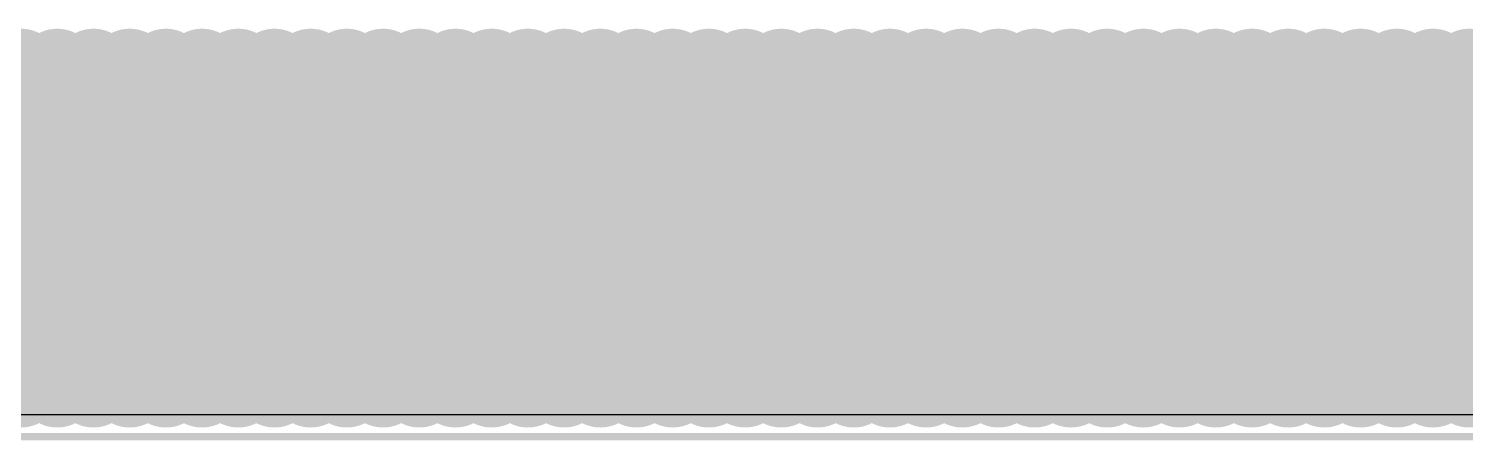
# Model space of a CAD drawing. Header units: millimetres. Extents: x 7.33 to 10.08, y 7.01 to 8.78.
# Drawn here: x 7.8349 to 8.2255, y 7.0099 to 7.1218 of the extents above; entities that cross this region are included whole.
import ezdxf

# ---------------------------------------------------------------- set-up
doc = ezdxf.new("R2010")
doc.units = ezdxf.units.MM
doc.header["$MEASUREMENT"] = 0
for name, color, linetype in [('BottomLayer', 5, 'Continuous'), ('BottomPaste', 16, 'Continuous'), ('BottomSolder', 6, 'Continuous'), ('KeepOutLayer', 6, 'Continuous'), ('MidLayer5', 130, 'Continuous'), ('MidLayer6', 216, 'Continuous'), ('TopLayer', 1, 'Continuous'), ('TopPaste', 8, 'Continuous'), ('TopSolder', 216, 'Continuous')]:
    doc.layers.add(name, color=color, linetype=linetype)

# ---------------------------------------------------------------- blocks, each defined once
blk = doc.blocks.new('DDR4_260P_4_0H_PLUG_4')
at = {"layer": 'BottomLayer', "const_width": 0.01378}
for points in [[(-0.87106, 0.05906), (-0.87106, -0.02756)], [(-0.85138, 0.05906), (-0.85138, -0.02756)], [(-0.83169, 0.05906), (-0.83169, -0.02756)], [(-0.81201, 0.05906), (-0.81201, -0.02756)], [(-0.79232, 0.05906), (-0.79232, -0.02756)], [(-0.77264, 0.05906), (-0.77264, -0.02756)], [(-0.75295, 0.05906), (-0.75295, -0.02756)], [(-0.73327, 0.05906), (-0.73327, -0.02756)], [(-0.71358, 0.05906), (-0.71358, -0.02756)], [(-0.6939, 0.05906), (-0.6939, -0.02756)], [(-0.67421, 0.05906), (-0.67421, -0.02756)], [(-0.65453, 0.05906), (-0.65453, -0.02756)], [(-0.63484, 0.05906), (-0.63484, -0.02756)], [(-0.61516, 0.05906), (-0.61516, -0.02756)], [(-0.59547, 0.05906), (-0.59547, -0.02756)], [(-0.57579, 0.05906), (-0.57579, -0.02756)], [(-0.5561, 0.05906), (-0.5561, -0.02756)], [(-0.53642, 0.05906), (-0.53642, -0.02756)], [(-0.51673, 0.05906), (-0.51673, -0.02756)], [(-0.49705, 0.05906), (-0.49705, -0.02756)], [(-0.47736, 0.05906), (-0.47736, -0.02756)]]:
    blk.add_lwpolyline(points, dxfattribs=at)
at = {"layer": 'BottomLayer', "const_width": 0.00689}
for points in [[(-0.87451, 0.05906, 1), (-0.86762, 0.05906, 1)], [(-0.85482, 0.05906, 1), (-0.84793, 0.05906, 1)], [(-0.83514, 0.05906, 1), (-0.82825, 0.05906, 1)], [(-0.81545, 0.05906, 1), (-0.80856, 0.05906, 1)], [(-0.79577, 0.05906, 1), (-0.78888, 0.05906, 1)], [(-0.77608, 0.05906, 1), (-0.76919, 0.05906, 1)], [(-0.7564, 0.05906, 1), (-0.74951, 0.05906, 1)], [(-0.73671, 0.05906, 1), (-0.72982, 0.05906, 1)], [(-0.71703, 0.05906, 1), (-0.71014, 0.05906, 1)], [(-0.69734, 0.05906, 1), (-0.69045, 0.05906, 1)], [(-0.67766, 0.05906, 1), (-0.67077, 0.05906, 1)], [(-0.65797, 0.05906, 1), (-0.65108, 0.05906, 1)], [(-0.63829, 0.05906, 1), (-0.6314, 0.05906, 1)], [(-0.6186, 0.05906, 1), (-0.61171, 0.05906, 1)], [(-0.59892, 0.05906, 1), (-0.59203, 0.05906, 1)], [(-0.57923, 0.05906, 1), (-0.57234, 0.05906, 1)], [(-0.55955, 0.05906, 1), (-0.55266, 0.05906, 1)], [(-0.53986, 0.05906, 1), (-0.53297, 0.05906, 1)], [(-0.52018, 0.05906, 1), (-0.51329, 0.05906, 1)], [(-0.50049, 0.05906, 1), (-0.4936, 0.05906, 1)], [(-0.48081, 0.05906, 1), (-0.47392, 0.05906, 1)], [(-0.87451, -0.02756, 1), (-0.86762, -0.02756, 1)], [(-0.85482, -0.02756, 1), (-0.84793, -0.02756, 1)], [(-0.83514, -0.02756, 1), (-0.82825, -0.02756, 1)], [(-0.81545, -0.02756, 1), (-0.80856, -0.02756, 1)], [(-0.79577, -0.02756, 1), (-0.78888, -0.02756, 1)], [(-0.77608, -0.02756, 1), (-0.76919, -0.02756, 1)], [(-0.7564, -0.02756, 1), (-0.74951, -0.02756, 1)], [(-0.73671, -0.02756, 1), (-0.72982, -0.02756, 1)], [(-0.71703, -0.02756, 1), (-0.71014, -0.02756, 1)], [(-0.69734, -0.02756, 1), (-0.69045, -0.02756, 1)], [(-0.67766, -0.02756, 1), (-0.67077, -0.02756, 1)], [(-0.65797, -0.02756, 1), (-0.65108, -0.02756, 1)], [(-0.63829, -0.02756, 1), (-0.6314, -0.02756, 1)], [(-0.6186, -0.02756, 1), (-0.61171, -0.02756, 1)], [(-0.59892, -0.02756, 1), (-0.59203, -0.02756, 1)], [(-0.57923, -0.02756, 1), (-0.57234, -0.02756, 1)], [(-0.55955, -0.02756, 1), (-0.55266, -0.02756, 1)], [(-0.53986, -0.02756, 1), (-0.53297, -0.02756, 1)], [(-0.52018, -0.02756, 1), (-0.51329, -0.02756, 1)], [(-0.50049, -0.02756, 1), (-0.4936, -0.02756, 1)], [(-0.48081, -0.02756, 1), (-0.47392, -0.02756, 1)]]:
    blk.add_lwpolyline(points, format="xyb", close=True, dxfattribs=at)
at = {"layer": 'BottomPaste', "const_width": 0.01378}
for points in [[(-0.87106, 0.05906), (-0.87106, -0.02756)], [(-0.85138, 0.05906), (-0.85138, -0.02756)], [(-0.83169, 0.05906), (-0.83169, -0.02756)], [(-0.81201, 0.05906), (-0.81201, -0.02756)], [(-0.79232, 0.05906), (-0.79232, -0.02756)], [(-0.77264, 0.05906), (-0.77264, -0.02756)], [(-0.75295, 0.05906), (-0.75295, -0.02756)], [(-0.73327, 0.05906), (-0.73327, -0.02756)], [(-0.71358, 0.05906), (-0.71358, -0.02756)], [(-0.6939, 0.05906), (-0.6939, -0.02756)], [(-0.67421, 0.05906), (-0.67421, -0.02756)], [(-0.65453, 0.05906), (-0.65453, -0.02756)], [(-0.63484, 0.05906), (-0.63484, -0.02756)], [(-0.61516, 0.05906), (-0.61516, -0.02756)], [(-0.59547, 0.05906), (-0.59547, -0.02756)], [(-0.57579, 0.05906), (-0.57579, -0.02756)], [(-0.5561, 0.05906), (-0.5561, -0.02756)], [(-0.53642, 0.05906), (-0.53642, -0.02756)], [(-0.51673, 0.05906), (-0.51673, -0.02756)], [(-0.49705, 0.05906), (-0.49705, -0.02756)], [(-0.47736, 0.05906), (-0.47736, -0.02756)]]:
    blk.add_lwpolyline(points, dxfattribs=at)
at = {"layer": 'BottomPaste', "const_width": 0.00689}
for points in [[(-0.87451, 0.05906, 1), (-0.86762, 0.05906, 1)], [(-0.85482, 0.05906, 1), (-0.84793, 0.05906, 1)], [(-0.83514, 0.05906, 1), (-0.82825, 0.05906, 1)], [(-0.81545, 0.05906, 1), (-0.80856, 0.05906, 1)], [(-0.79577, 0.05906, 1), (-0.78888, 0.05906, 1)], [(-0.77608, 0.05906, 1), (-0.76919, 0.05906, 1)], [(-0.7564, 0.05906, 1), (-0.74951, 0.05906, 1)], [(-0.73671, 0.05906, 1), (-0.72982, 0.05906, 1)], [(-0.71703, 0.05906, 1), (-0.71014, 0.05906, 1)], [(-0.69734, 0.05906, 1), (-0.69045, 0.05906, 1)], [(-0.67766, 0.05906, 1), (-0.67077, 0.05906, 1)], [(-0.65797, 0.05906, 1), (-0.65108, 0.05906, 1)], [(-0.63829, 0.05906, 1), (-0.6314, 0.05906, 1)], [(-0.6186, 0.05906, 1), (-0.61171, 0.05906, 1)], [(-0.59892, 0.05906, 1), (-0.59203, 0.05906, 1)], [(-0.57923, 0.05906, 1), (-0.57234, 0.05906, 1)], [(-0.55955, 0.05906, 1), (-0.55266, 0.05906, 1)], [(-0.53986, 0.05906, 1), (-0.53297, 0.05906, 1)], [(-0.52018, 0.05906, 1), (-0.51329, 0.05906, 1)], [(-0.50049, 0.05906, 1), (-0.4936, 0.05906, 1)], [(-0.48081, 0.05906, 1), (-0.47392, 0.05906, 1)], [(-0.87451, -0.02756, 1), (-0.86762, -0.02756, 1)], [(-0.85482, -0.02756, 1), (-0.84793, -0.02756, 1)], [(-0.83514, -0.02756, 1), (-0.82825, -0.02756, 1)], [(-0.81545, -0.02756, 1), (-0.80856, -0.02756, 1)], [(-0.79577, -0.02756, 1), (-0.78888, -0.02756, 1)], [(-0.77608, -0.02756, 1), (-0.76919, -0.02756, 1)], [(-0.7564, -0.02756, 1), (-0.74951, -0.02756, 1)], [(-0.73671, -0.02756, 1), (-0.72982, -0.02756, 1)], [(-0.71703, -0.02756, 1), (-0.71014, -0.02756, 1)], [(-0.69734, -0.02756, 1), (-0.69045, -0.02756, 1)], [(-0.67766, -0.02756, 1), (-0.67077, -0.02756, 1)], [(-0.65797, -0.02756, 1), (-0.65108, -0.02756, 1)], [(-0.63829, -0.02756, 1), (-0.6314, -0.02756, 1)], [(-0.6186, -0.02756, 1), (-0.61171, -0.02756, 1)], [(-0.59892, -0.02756, 1), (-0.59203, -0.02756, 1)], [(-0.57923, -0.02756, 1), (-0.57234, -0.02756, 1)], [(-0.55955, -0.02756, 1), (-0.55266, -0.02756, 1)], [(-0.53986, -0.02756, 1), (-0.53297, -0.02756, 1)], [(-0.52018, -0.02756, 1), (-0.51329, -0.02756, 1)], [(-0.50049, -0.02756, 1), (-0.4936, -0.02756, 1)], [(-0.48081, -0.02756, 1), (-0.47392, -0.02756, 1)]]:
    blk.add_lwpolyline(points, format="xyb", close=True, dxfattribs=at)
at = {"layer": 'BottomSolder', "const_width": 0.02178}
for points in [[(-0.87106, 0.05906), (-0.87106, -0.02756)], [(-0.85138, 0.05906), (-0.85138, -0.02756)], [(-0.83169, 0.05906), (-0.83169, -0.02756)], [(-0.81201, 0.05906), (-0.81201, -0.02756)], [(-0.79232, 0.05906), (-0.79232, -0.02756)], [(-0.77264, 0.05906), (-0.77264, -0.02756)], [(-0.75295, 0.05906), (-0.75295, -0.02756)], [(-0.73327, 0.05906), (-0.73327, -0.02756)], [(-0.71358, 0.05906), (-0.71358, -0.02756)], [(-0.6939, 0.05906), (-0.6939, -0.02756)], [(-0.67421, 0.05906), (-0.67421, -0.02756)], [(-0.65453, 0.05906), (-0.65453, -0.02756)], [(-0.63484, 0.05906), (-0.63484, -0.02756)], [(-0.61516, 0.05906), (-0.61516, -0.02756)], [(-0.59547, 0.05906), (-0.59547, -0.02756)], [(-0.57579, 0.05906), (-0.57579, -0.02756)], [(-0.5561, 0.05906), (-0.5561, -0.02756)], [(-0.53642, 0.05906), (-0.53642, -0.02756)], [(-0.51673, 0.05906), (-0.51673, -0.02756)], [(-0.49705, 0.05906), (-0.49705, -0.02756)], [(-0.47736, 0.05906), (-0.47736, -0.02756)]]:
    blk.add_lwpolyline(points, dxfattribs=at)
at = {"layer": 'BottomSolder', "const_width": 0.01089}
for points in [[(-0.87651, 0.05906, 1), (-0.86562, 0.05906, 1)], [(-0.85682, 0.05906, 1), (-0.84593, 0.05906, 1)], [(-0.83714, 0.05906, 1), (-0.82625, 0.05906, 1)], [(-0.81745, 0.05906, 1), (-0.80656, 0.05906, 1)], [(-0.79777, 0.05906, 1), (-0.78688, 0.05906, 1)], [(-0.77808, 0.05906, 1), (-0.76719, 0.05906, 1)], [(-0.7584, 0.05906, 1), (-0.74751, 0.05906, 1)], [(-0.73871, 0.05906, 1), (-0.72782, 0.05906, 1)], [(-0.71903, 0.05906, 1), (-0.70814, 0.05906, 1)], [(-0.69934, 0.05906, 1), (-0.68845, 0.05906, 1)], [(-0.67966, 0.05906, 1), (-0.66877, 0.05906, 1)], [(-0.65997, 0.05906, 1), (-0.64908, 0.05906, 1)], [(-0.64029, 0.05906, 1), (-0.6294, 0.05906, 1)], [(-0.6206, 0.05906, 1), (-0.60971, 0.05906, 1)], [(-0.60092, 0.05906, 1), (-0.59003, 0.05906, 1)], [(-0.58123, 0.05906, 1), (-0.57034, 0.05906, 1)], [(-0.56155, 0.05906, 1), (-0.55066, 0.05906, 1)], [(-0.54186, 0.05906, 1), (-0.53097, 0.05906, 1)], [(-0.52218, 0.05906, 1), (-0.51129, 0.05906, 1)], [(-0.50249, 0.05906, 1), (-0.4916, 0.05906, 1)], [(-0.48281, 0.05906, 1), (-0.47192, 0.05906, 1)], [(-0.87651, -0.02756, 1), (-0.86562, -0.02756, 1)], [(-0.85682, -0.02756, 1), (-0.84593, -0.02756, 1)], [(-0.83714, -0.02756, 1), (-0.82625, -0.02756, 1)], [(-0.81745, -0.02756, 1), (-0.80656, -0.02756, 1)], [(-0.79777, -0.02756, 1), (-0.78688, -0.02756, 1)], [(-0.77808, -0.02756, 1), (-0.76719, -0.02756, 1)], [(-0.7584, -0.02756, 1), (-0.74751, -0.02756, 1)], [(-0.73871, -0.02756, 1), (-0.72782, -0.02756, 1)], [(-0.71903, -0.02756, 1), (-0.70814, -0.02756, 1)], [(-0.69934, -0.02756, 1), (-0.68845, -0.02756, 1)], [(-0.67966, -0.02756, 1), (-0.66877, -0.02756, 1)], [(-0.65997, -0.02756, 1), (-0.64908, -0.02756, 1)], [(-0.64029, -0.02756, 1), (-0.6294, -0.02756, 1)], [(-0.6206, -0.02756, 1), (-0.60971, -0.02756, 1)], [(-0.60092, -0.02756, 1), (-0.59003, -0.02756, 1)], [(-0.58123, -0.02756, 1), (-0.57034, -0.02756, 1)], [(-0.56155, -0.02756, 1), (-0.55066, -0.02756, 1)], [(-0.54186, -0.02756, 1), (-0.53097, -0.02756, 1)], [(-0.52218, -0.02756, 1), (-0.51129, -0.02756, 1)], [(-0.50249, -0.02756, 1), (-0.4916, -0.02756, 1)], [(-0.48281, -0.02756, 1), (-0.47192, -0.02756, 1)]]:
    blk.add_lwpolyline(points, format="xyb", close=True, dxfattribs=at)
at = {"layer": 'KeepOutLayer', "const_width": 0.00197}
blk.add_lwpolyline([(-1.36296, -0.04093), (0.11655, -0.04093)], dxfattribs=at)
at = {"layer": 'TopLayer', "const_width": 0.01378}
for points in [[(-0.86122, 0.05906), (-0.86122, -0.02756)], [(-0.84154, 0.05906), (-0.84154, -0.02756)], [(-0.82185, 0.05906), (-0.82185, -0.02756)], [(-0.80217, 0.05906), (-0.80217, -0.02756)], [(-0.78248, 0.05906), (-0.78248, -0.02756)], [(-0.7628, 0.05906), (-0.7628, -0.02756)], [(-0.74311, 0.05906), (-0.74311, -0.02756)], [(-0.72343, 0.05906), (-0.72343, -0.02756)], [(-0.70374, 0.05906), (-0.70374, -0.02756)], [(-0.68406, 0.05906), (-0.68406, -0.02756)], [(-0.66437, 0.05906), (-0.66437, -0.02756)], [(-0.64468, 0.05906), (-0.64468, -0.02756)], [(-0.625, 0.05906), (-0.625, -0.02756)], [(-0.60531, 0.05906), (-0.60531, -0.02756)], [(-0.58563, 0.05906), (-0.58563, -0.02756)], [(-0.56594, 0.05906), (-0.56594, -0.02756)], [(-0.54626, 0.05906), (-0.54626, -0.02756)], [(-0.52657, 0.05906), (-0.52657, -0.02756)], [(-0.50689, 0.05906), (-0.50689, -0.02756)], [(-0.4872, 0.05906), (-0.4872, -0.02756)]]:
    blk.add_lwpolyline(points, dxfattribs=at)
at = {"layer": 'TopLayer', "const_width": 0.00689}
for points in [[(-0.86467, 0.05906, 1), (-0.85778, 0.05906, 1)], [(-0.84498, 0.05906, 1), (-0.83809, 0.05906, 1)], [(-0.8253, 0.05906, 1), (-0.81841, 0.05906, 1)], [(-0.80561, 0.05906, 1), (-0.79872, 0.05906, 1)], [(-0.78593, 0.05906, 1), (-0.77904, 0.05906, 1)], [(-0.76624, 0.05906, 1), (-0.75935, 0.05906, 1)], [(-0.74656, 0.05906, 1), (-0.73967, 0.05906, 1)], [(-0.72687, 0.05906, 1), (-0.71998, 0.05906, 1)], [(-0.70718, 0.05906, 1), (-0.7003, 0.05906, 1)], [(-0.6875, 0.05906, 1), (-0.68061, 0.05906, 1)], [(-0.66781, 0.05906, 1), (-0.66093, 0.05906, 1)], [(-0.64813, 0.05906, 1), (-0.64124, 0.05906, 1)], [(-0.62844, 0.05906, 1), (-0.62155, 0.05906, 1)], [(-0.60876, 0.05906, 1), (-0.60187, 0.05906, 1)], [(-0.58907, 0.05906, 1), (-0.58218, 0.05906, 1)], [(-0.56939, 0.05906, 1), (-0.5625, 0.05906, 1)], [(-0.5497, 0.05906, 1), (-0.54281, 0.05906, 1)], [(-0.53002, 0.05906, 1), (-0.52313, 0.05906, 1)], [(-0.51033, 0.05906, 1), (-0.50344, 0.05906, 1)], [(-0.49065, 0.05906, 1), (-0.48376, 0.05906, 1)], [(-0.86467, -0.02756, 1), (-0.85778, -0.02756, 1)], [(-0.84498, -0.02756, 1), (-0.83809, -0.02756, 1)], [(-0.8253, -0.02756, 1), (-0.81841, -0.02756, 1)], [(-0.80561, -0.02756, 1), (-0.79872, -0.02756, 1)], [(-0.78593, -0.02756, 1), (-0.77904, -0.02756, 1)], [(-0.76624, -0.02756, 1), (-0.75935, -0.02756, 1)], [(-0.74656, -0.02756, 1), (-0.73967, -0.02756, 1)], [(-0.72687, -0.02756, 1), (-0.71998, -0.02756, 1)], [(-0.70718, -0.02756, 1), (-0.7003, -0.02756, 1)], [(-0.6875, -0.02756, 1), (-0.68061, -0.02756, 1)], [(-0.66781, -0.02756, 1), (-0.66093, -0.02756, 1)], [(-0.64813, -0.02756, 1), (-0.64124, -0.02756, 1)], [(-0.62844, -0.02756, 1), (-0.62155, -0.02756, 1)], [(-0.60876, -0.02756, 1), (-0.60187, -0.02756, 1)], [(-0.58907, -0.02756, 1), (-0.58218, -0.02756, 1)], [(-0.56939, -0.02756, 1), (-0.5625, -0.02756, 1)], [(-0.5497, -0.02756, 1), (-0.54281, -0.02756, 1)], [(-0.53002, -0.02756, 1), (-0.52313, -0.02756, 1)], [(-0.51033, -0.02756, 1), (-0.50344, -0.02756, 1)], [(-0.49065, -0.02756, 1), (-0.48376, -0.02756, 1)]]:
    blk.add_lwpolyline(points, format="xyb", close=True, dxfattribs=at)
at = {"layer": 'TopPaste', "const_width": 0.01378}
for points in [[(-0.86122, 0.05906), (-0.86122, -0.02756)], [(-0.84154, 0.05906), (-0.84154, -0.02756)], [(-0.82185, 0.05906), (-0.82185, -0.02756)], [(-0.80217, 0.05906), (-0.80217, -0.02756)], [(-0.78248, 0.05906), (-0.78248, -0.02756)], [(-0.7628, 0.05906), (-0.7628, -0.02756)], [(-0.74311, 0.05906), (-0.74311, -0.02756)], [(-0.72343, 0.05906), (-0.72343, -0.02756)], [(-0.70374, 0.05906), (-0.70374, -0.02756)], [(-0.68406, 0.05906), (-0.68406, -0.02756)], [(-0.66437, 0.05906), (-0.66437, -0.02756)], [(-0.64468, 0.05906), (-0.64468, -0.02756)], [(-0.625, 0.05906), (-0.625, -0.02756)], [(-0.60531, 0.05906), (-0.60531, -0.02756)], [(-0.58563, 0.05906), (-0.58563, -0.02756)], [(-0.56594, 0.05906), (-0.56594, -0.02756)], [(-0.54626, 0.05906), (-0.54626, -0.02756)], [(-0.52657, 0.05906), (-0.52657, -0.02756)], [(-0.50689, 0.05906), (-0.50689, -0.02756)], [(-0.4872, 0.05906), (-0.4872, -0.02756)]]:
    blk.add_lwpolyline(points, dxfattribs=at)
at = {"layer": 'TopPaste', "const_width": 0.00689}
for points in [[(-0.86467, 0.05906, 1), (-0.85778, 0.05906, 1)], [(-0.84498, 0.05906, 1), (-0.83809, 0.05906, 1)], [(-0.8253, 0.05906, 1), (-0.81841, 0.05906, 1)], [(-0.80561, 0.05906, 1), (-0.79872, 0.05906, 1)], [(-0.78593, 0.05906, 1), (-0.77904, 0.05906, 1)], [(-0.76624, 0.05906, 1), (-0.75935, 0.05906, 1)], [(-0.74656, 0.05906, 1), (-0.73967, 0.05906, 1)], [(-0.72687, 0.05906, 1), (-0.71998, 0.05906, 1)], [(-0.70718, 0.05906, 1), (-0.7003, 0.05906, 1)], [(-0.6875, 0.05906, 1), (-0.68061, 0.05906, 1)], [(-0.66781, 0.05906, 1), (-0.66093, 0.05906, 1)], [(-0.64813, 0.05906, 1), (-0.64124, 0.05906, 1)], [(-0.62844, 0.05906, 1), (-0.62155, 0.05906, 1)], [(-0.60876, 0.05906, 1), (-0.60187, 0.05906, 1)], [(-0.58907, 0.05906, 1), (-0.58218, 0.05906, 1)], [(-0.56939, 0.05906, 1), (-0.5625, 0.05906, 1)], [(-0.5497, 0.05906, 1), (-0.54281, 0.05906, 1)], [(-0.53002, 0.05906, 1), (-0.52313, 0.05906, 1)], [(-0.51033, 0.05906, 1), (-0.50344, 0.05906, 1)], [(-0.49065, 0.05906, 1), (-0.48376, 0.05906, 1)], [(-0.86467, -0.02756, 1), (-0.85778, -0.02756, 1)], [(-0.84498, -0.02756, 1), (-0.83809, -0.02756, 1)], [(-0.8253, -0.02756, 1), (-0.81841, -0.02756, 1)], [(-0.80561, -0.02756, 1), (-0.79872, -0.02756, 1)], [(-0.78593, -0.02756, 1), (-0.77904, -0.02756, 1)], [(-0.76624, -0.02756, 1), (-0.75935, -0.02756, 1)], [(-0.74656, -0.02756, 1), (-0.73967, -0.02756, 1)], [(-0.72687, -0.02756, 1), (-0.71998, -0.02756, 1)], [(-0.70718, -0.02756, 1), (-0.7003, -0.02756, 1)], [(-0.6875, -0.02756, 1), (-0.68061, -0.02756, 1)], [(-0.66781, -0.02756, 1), (-0.66093, -0.02756, 1)], [(-0.64813, -0.02756, 1), (-0.64124, -0.02756, 1)], [(-0.62844, -0.02756, 1), (-0.62155, -0.02756, 1)], [(-0.60876, -0.02756, 1), (-0.60187, -0.02756, 1)], [(-0.58907, -0.02756, 1), (-0.58218, -0.02756, 1)], [(-0.56939, -0.02756, 1), (-0.5625, -0.02756, 1)], [(-0.5497, -0.02756, 1), (-0.54281, -0.02756, 1)], [(-0.53002, -0.02756, 1), (-0.52313, -0.02756, 1)], [(-0.51033, -0.02756, 1), (-0.50344, -0.02756, 1)], [(-0.49065, -0.02756, 1), (-0.48376, -0.02756, 1)]]:
    blk.add_lwpolyline(points, format="xyb", close=True, dxfattribs=at)
at = {"layer": 'TopSolder', "const_width": 0.02178}
for points in [[(-0.86122, 0.05906), (-0.86122, -0.02756)], [(-0.84154, 0.05906), (-0.84154, -0.02756)], [(-0.82185, 0.05906), (-0.82185, -0.02756)], [(-0.80217, 0.05906), (-0.80217, -0.02756)], [(-0.78248, 0.05906), (-0.78248, -0.02756)], [(-0.7628, 0.05906), (-0.7628, -0.02756)], [(-0.74311, 0.05906), (-0.74311, -0.02756)], [(-0.72343, 0.05906), (-0.72343, -0.02756)], [(-0.70374, 0.05906), (-0.70374, -0.02756)], [(-0.68406, 0.05906), (-0.68406, -0.02756)], [(-0.66437, 0.05906), (-0.66437, -0.02756)], [(-0.64468, 0.05906), (-0.64468, -0.02756)], [(-0.625, 0.05906), (-0.625, -0.02756)], [(-0.60531, 0.05906), (-0.60531, -0.02756)], [(-0.58563, 0.05906), (-0.58563, -0.02756)], [(-0.56594, 0.05906), (-0.56594, -0.02756)], [(-0.54626, 0.05906), (-0.54626, -0.02756)], [(-0.52657, 0.05906), (-0.52657, -0.02756)], [(-0.50689, 0.05906), (-0.50689, -0.02756)], [(-0.4872, 0.05906), (-0.4872, -0.02756)]]:
    blk.add_lwpolyline(points, dxfattribs=at)
at = {"layer": 'TopSolder', "const_width": 0.01089}
for points in [[(-0.86667, 0.05906, 1), (-0.85578, 0.05906, 1)], [(-0.84698, 0.05906, 1), (-0.83609, 0.05906, 1)], [(-0.8273, 0.05906, 1), (-0.81641, 0.05906, 1)], [(-0.80761, 0.05906, 1), (-0.79672, 0.05906, 1)], [(-0.78793, 0.05906, 1), (-0.77704, 0.05906, 1)], [(-0.76824, 0.05906, 1), (-0.75735, 0.05906, 1)], [(-0.74856, 0.05906, 1), (-0.73767, 0.05906, 1)], [(-0.72887, 0.05906, 1), (-0.71798, 0.05906, 1)], [(-0.70918, 0.05906, 1), (-0.6983, 0.05906, 1)], [(-0.6895, 0.05906, 1), (-0.67861, 0.05906, 1)], [(-0.66981, 0.05906, 1), (-0.65893, 0.05906, 1)], [(-0.65013, 0.05906, 1), (-0.63924, 0.05906, 1)], [(-0.63044, 0.05906, 1), (-0.61955, 0.05906, 1)], [(-0.61076, 0.05906, 1), (-0.59987, 0.05906, 1)], [(-0.59107, 0.05906, 1), (-0.58018, 0.05906, 1)], [(-0.57139, 0.05906, 1), (-0.5605, 0.05906, 1)], [(-0.5517, 0.05906, 1), (-0.54081, 0.05906, 1)], [(-0.53202, 0.05906, 1), (-0.52113, 0.05906, 1)], [(-0.51233, 0.05906, 1), (-0.50144, 0.05906, 1)], [(-0.49265, 0.05906, 1), (-0.48176, 0.05906, 1)], [(-0.86667, -0.02756, 1), (-0.85578, -0.02756, 1)], [(-0.84698, -0.02756, 1), (-0.83609, -0.02756, 1)], [(-0.8273, -0.02756, 1), (-0.81641, -0.02756, 1)], [(-0.80761, -0.02756, 1), (-0.79672, -0.02756, 1)], [(-0.78793, -0.02756, 1), (-0.77704, -0.02756, 1)], [(-0.76824, -0.02756, 1), (-0.75735, -0.02756, 1)], [(-0.74856, -0.02756, 1), (-0.73767, -0.02756, 1)], [(-0.72887, -0.02756, 1), (-0.71798, -0.02756, 1)], [(-0.70918, -0.02756, 1), (-0.6983, -0.02756, 1)], [(-0.6895, -0.02756, 1), (-0.67861, -0.02756, 1)], [(-0.66981, -0.02756, 1), (-0.65893, -0.02756, 1)], [(-0.65013, -0.02756, 1), (-0.63924, -0.02756, 1)], [(-0.63044, -0.02756, 1), (-0.61955, -0.02756, 1)], [(-0.61076, -0.02756, 1), (-0.59987, -0.02756, 1)], [(-0.59107, -0.02756, 1), (-0.58018, -0.02756, 1)], [(-0.57139, -0.02756, 1), (-0.5605, -0.02756, 1)], [(-0.5517, -0.02756, 1), (-0.54081, -0.02756, 1)], [(-0.53202, -0.02756, 1), (-0.52113, -0.02756, 1)], [(-0.51233, -0.02756, 1), (-0.50144, -0.02756, 1)], [(-0.49265, -0.02756, 1), (-0.48176, -0.02756, 1)]]:
    blk.add_lwpolyline(points, format="xyb", close=True, dxfattribs=at)

msp = doc.modelspace()

# ---------------------------------------------------------------- linework, layer by layer
at = {"layer": 'BottomSolder'}
msp.add_solid([(7.33776, 7.01483), (10.07004, 7.01483), (7.33776, 7.11658), (10.07004, 7.11658)], dxfattribs=at)
at = {"layer": 'MidLayer5'}
msp.add_line((8.81607, 7.01683), (7.34437, 7.01683), dxfattribs=at)
at = {"layer": 'MidLayer6'}
msp.add_line((8.81607, 7.01683), (7.34437, 7.01683), dxfattribs=at)
at = {"layer": 'TopSolder'}
msp.add_solid([(7.33776, 7.01483), (10.07004, 7.01483), (7.33776, 7.11523), (10.07004, 7.11523)], dxfattribs=at)

# ---------------------------------------------------------------- block references
msp.add_blockref('DDR4_260P_4_0H_PLUG_4', (8.7039, 7.05183))

doc.saveas('drawing.dxf')
